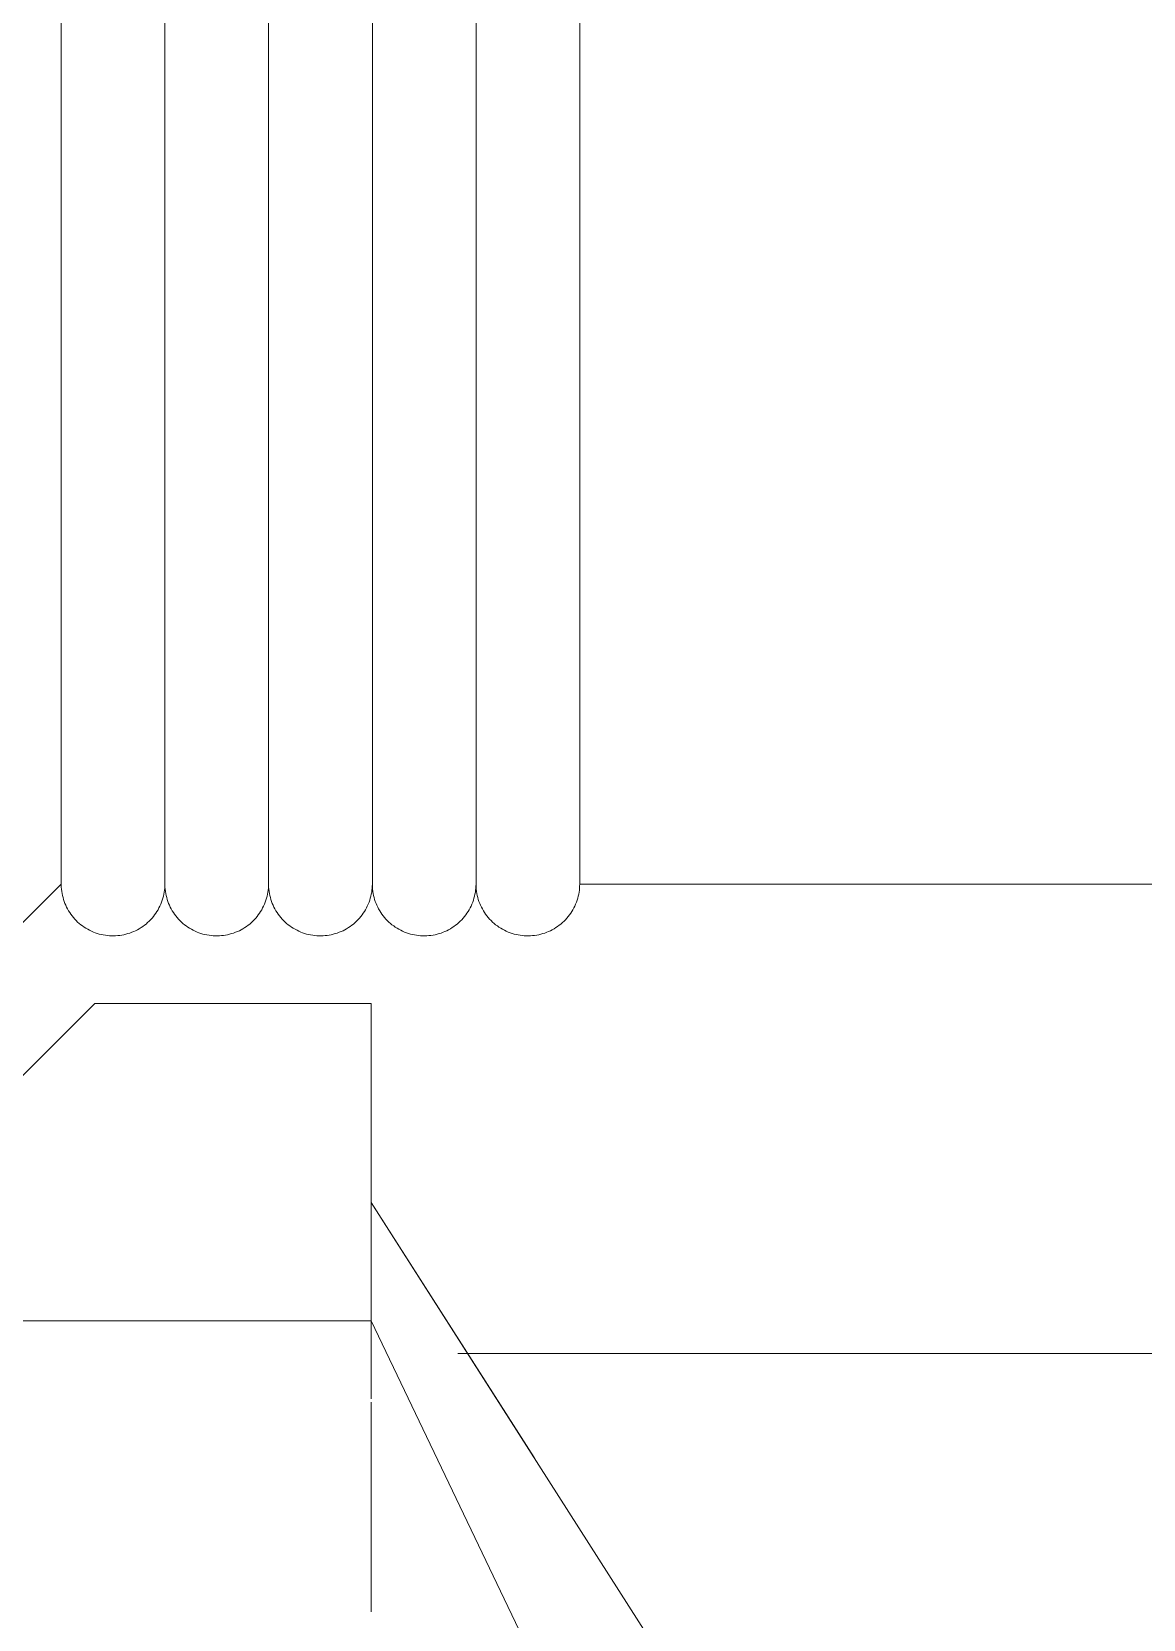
# Model space of a CAD drawing. Header units: inches. Extents: x -10318 to -7858, y -1627 to -453.
# Drawn here: x -8840.383 to -8839.549, y -577.359 to -576.167 of the extents above; entities that cross this region are included whole.
import ezdxf

# ---------------------------------------------------------------- set-up
doc = ezdxf.new("R2010")
doc.units = ezdxf.units.IN
doc.header["$MEASUREMENT"] = 0
doc.layers.add('A-GENM', color=13, linetype='Continuous', lineweight=9)

# ---------------------------------------------------------------- blocks, each defined once
blk = doc.blocks.new('Plasma_Rifle_Gun_19964 - Plasma_Rifle_Gun_19964-5158450-4-Lower')
at = {"layer": 'A-GENM'}
for p, q in [((-0.8551, -0.6194), (2.3263, -0.6194)), ((-0.8551, -0.6194), (2.3263, -0.6194)), ((2.3263, -0.6194), (-0.8551, -0.6194))]:
    blk.add_line(p, q, dxfattribs=at)
blk = doc.blocks.new('M4_Assault_Rifle_14308 - M4_Assault_Rifle_14308-V5-4-Lower')
at = {"layer": 'A-GENM'}
for p, q in [((7.8472, 1.8851), (7.8472, 1.2286)), ((7.925, 1.8851), (7.925, 1.2286)), ((8.0028, 1.8851), (8.0028, 1.2286)), ((8.0807, 1.8851), (8.0807, 1.2286)), ((8.1585, 1.8851), (8.1585, 1.2286)), ((8.2363, 1.8851), (8.2363, 1.2286)), ((7.7517, 1.1331), (7.8472, 1.2286)), ((8.2363, 1.2286), (8.2845, 1.2286)), ((8.2845, 1.2286), (9.18, 1.2286)), ((7.8726, 1.139), (7.8085, 1.0749)), ((8.0797, 1.139), (7.8726, 1.139)), ((8.0797, 0.9007), (8.0797, 1.139)), ((8.0797, 0.9895), (8.202, 0.798)), ((8.0797, 0.9895), (8.3485, 0.5687)), ((8.0797, 0.9007), (8.0797, 0.9895)), ((8.0797, 0.9007), (7.7838, 0.9007)), ((8.3485, 0.3391), (8.0797, 0.9007)), ((8.0797, 0.9007), (8.0797, 0.8785)), ((8.0797, 0.8421), (8.0797, 0.9007)), ((8.0797, 0.6821), (8.0797, 0.8395))]:
    blk.add_line(p, q, dxfattribs=at)
at = {"layer": 'A-GENM', "flags": 128}
for points in [[(7.8472, 1.8851), (7.8472, 1.8589), (7.8472, 1.8327), (7.8472, 1.8066), (7.8472, 1.7806), (7.8472, 1.7547), (7.8472, 1.7291), (7.8472, 1.7037), (7.8472, 1.6786), (7.8472, 1.6539), (7.8472, 1.6295), (7.8472, 1.6055), (7.8472, 1.582), (7.8472, 1.5589), (7.8472, 1.5364), (7.8472, 1.5144), (7.8472, 1.4931), (7.8472, 1.4723), (7.8472, 1.4522), (7.8472, 1.4329), (7.8472, 1.4142), (7.8472, 1.3963), (7.8472, 1.3791), (7.8472, 1.3628), (7.8472, 1.3473), (7.8472, 1.3327), (7.8472, 1.319), (7.8472, 1.3061), (7.8472, 1.2942), (7.8472, 1.2832), (7.8472, 1.2732), (7.8472, 1.2642), (7.8472, 1.2562), (7.8472, 1.2492), (7.8472, 1.2432), (7.8472, 1.2382), (7.8472, 1.2342), (7.8472, 1.2313), (7.8472, 1.2295), (7.8472, 1.2287)], [(7.925, 1.2286), (7.925, 1.2291), (7.925, 1.2307), (7.925, 1.2333), (7.925, 1.237), (7.925, 1.2417), (7.925, 1.2474), (7.925, 1.2542), (7.925, 1.262), (7.925, 1.2707), (7.925, 1.2804), (7.925, 1.2912), (7.925, 1.3028), (7.925, 1.3154), (7.925, 1.3289), (7.925, 1.3433), (7.925, 1.3586), (7.925, 1.3747), (7.925, 1.3916), (7.925, 1.4093), (7.925, 1.4277), (7.925, 1.4469), (7.925, 1.4668), (7.925, 1.4874), (7.925, 1.5086), (7.925, 1.5304), (7.925, 1.5528), (7.925, 1.5757), (7.925, 1.5991), (7.925, 1.623), (7.925, 1.6473), (7.925, 1.6719), (7.925, 1.6969), (7.925, 1.7222), (7.925, 1.7478), (7.925, 1.7736), (7.925, 1.7995), (7.925, 1.8256), (7.925, 1.8518), (7.925, 1.8781)], [(7.925, 1.8851), (7.925, 1.8589), (7.925, 1.8327), (7.925, 1.8066), (7.925, 1.7806), (7.925, 1.7547), (7.925, 1.7291), (7.925, 1.7037), (7.925, 1.6786), (7.925, 1.6539), (7.925, 1.6295), (7.925, 1.6055), (7.925, 1.582), (7.925, 1.5589), (7.925, 1.5364), (7.925, 1.5144), (7.925, 1.4931), (7.925, 1.4723), (7.925, 1.4522), (7.925, 1.4329), (7.925, 1.4142), (7.925, 1.3963), (7.925, 1.3791), (7.925, 1.3628), (7.925, 1.3473), (7.925, 1.3327), (7.925, 1.319), (7.925, 1.3061), (7.925, 1.2942), (7.925, 1.2832), (7.925, 1.2732), (7.925, 1.2642), (7.925, 1.2562), (7.925, 1.2492), (7.925, 1.2432), (7.925, 1.2382), (7.925, 1.2342), (7.925, 1.2313), (7.925, 1.2295), (7.925, 1.2287)], [(8.0028, 1.2286), (8.0028, 1.2291), (8.0028, 1.2307), (8.0028, 1.2333), (8.0028, 1.237), (8.0028, 1.2417), (8.0028, 1.2474), (8.0028, 1.2542), (8.0028, 1.262), (8.0028, 1.2707), (8.0028, 1.2804), (8.0028, 1.2912), (8.0028, 1.3028), (8.0028, 1.3154), (8.0028, 1.3289), (8.0028, 1.3433), (8.0028, 1.3586), (8.0028, 1.3747), (8.0028, 1.3916), (8.0028, 1.4093), (8.0028, 1.4277), (8.0028, 1.4469), (8.0028, 1.4668), (8.0028, 1.4874), (8.0028, 1.5086), (8.0028, 1.5304), (8.0028, 1.5528), (8.0028, 1.5757), (8.0028, 1.5991), (8.0028, 1.623), (8.0028, 1.6473), (8.0028, 1.6719), (8.0028, 1.6969), (8.0028, 1.7222), (8.0028, 1.7478), (8.0028, 1.7736), (8.0028, 1.7995), (8.0028, 1.8256), (8.0028, 1.8518), (8.0028, 1.8781)], [(8.0028, 1.8851), (8.0028, 1.8589), (8.0028, 1.8327), (8.0028, 1.8066), (8.0028, 1.7806), (8.0028, 1.7547), (8.0028, 1.7291), (8.0028, 1.7037), (8.0028, 1.6786), (8.0028, 1.6539), (8.0028, 1.6295), (8.0028, 1.6055), (8.0028, 1.582), (8.0028, 1.5589), (8.0028, 1.5364), (8.0028, 1.5144), (8.0028, 1.4931), (8.0028, 1.4723), (8.0028, 1.4522), (8.0028, 1.4329), (8.0028, 1.4142), (8.0028, 1.3963), (8.0028, 1.3791), (8.0028, 1.3628), (8.0028, 1.3473), (8.0028, 1.3327), (8.0028, 1.319), (8.0028, 1.3061), (8.0028, 1.2942), (8.0028, 1.2832), (8.0028, 1.2732), (8.0028, 1.2642), (8.0028, 1.2562), (8.0028, 1.2492), (8.0028, 1.2432), (8.0028, 1.2382), (8.0028, 1.2342), (8.0028, 1.2313), (8.0028, 1.2295), (8.0028, 1.2287)], [(8.0807, 1.2286), (8.0807, 1.2291), (8.0807, 1.2307), (8.0807, 1.2333), (8.0807, 1.237), (8.0807, 1.2417), (8.0807, 1.2474), (8.0807, 1.2542), (8.0807, 1.262), (8.0807, 1.2707), (8.0807, 1.2804), (8.0807, 1.2912), (8.0807, 1.3028), (8.0807, 1.3154), (8.0807, 1.3289), (8.0807, 1.3433), (8.0807, 1.3586), (8.0807, 1.3747), (8.0807, 1.3916), (8.0807, 1.4093), (8.0807, 1.4277), (8.0807, 1.4469), (8.0807, 1.4668), (8.0807, 1.4874), (8.0807, 1.5086), (8.0807, 1.5304), (8.0807, 1.5528), (8.0807, 1.5757), (8.0807, 1.5991), (8.0807, 1.623), (8.0807, 1.6473), (8.0807, 1.6719), (8.0807, 1.6969), (8.0807, 1.7222), (8.0807, 1.7478), (8.0807, 1.7736), (8.0807, 1.7995), (8.0807, 1.8256), (8.0807, 1.8518), (8.0807, 1.8781)], [(8.0807, 1.8851), (8.0807, 1.8589), (8.0807, 1.8327), (8.0807, 1.8066), (8.0807, 1.7806), (8.0807, 1.7547), (8.0807, 1.7291), (8.0807, 1.7037), (8.0807, 1.6786), (8.0807, 1.6539), (8.0807, 1.6295), (8.0807, 1.6055), (8.0807, 1.582), (8.0807, 1.5589), (8.0807, 1.5364), (8.0807, 1.5144), (8.0807, 1.4931), (8.0807, 1.4723), (8.0807, 1.4522), (8.0807, 1.4329), (8.0807, 1.4142), (8.0807, 1.3963), (8.0807, 1.3791), (8.0807, 1.3628), (8.0807, 1.3473), (8.0807, 1.3327), (8.0807, 1.319), (8.0807, 1.3061), (8.0807, 1.2942), (8.0807, 1.2832), (8.0807, 1.2732), (8.0807, 1.2642), (8.0807, 1.2562), (8.0807, 1.2492), (8.0807, 1.2432), (8.0807, 1.2382), (8.0807, 1.2342), (8.0807, 1.2313), (8.0807, 1.2295), (8.0807, 1.2287)], [(8.1585, 1.2286), (8.1585, 1.2291), (8.1585, 1.2307), (8.1585, 1.2333), (8.1585, 1.237), (8.1585, 1.2417), (8.1585, 1.2474), (8.1585, 1.2542), (8.1585, 1.262), (8.1585, 1.2707), (8.1585, 1.2804), (8.1585, 1.2912), (8.1585, 1.3028), (8.1585, 1.3154), (8.1585, 1.3289), (8.1585, 1.3433), (8.1585, 1.3586), (8.1585, 1.3747), (8.1585, 1.3916), (8.1585, 1.4093), (8.1585, 1.4277), (8.1585, 1.4469), (8.1585, 1.4668), (8.1585, 1.4874), (8.1585, 1.5086), (8.1585, 1.5304), (8.1585, 1.5528), (8.1585, 1.5757), (8.1585, 1.5991), (8.1585, 1.623), (8.1585, 1.6473), (8.1585, 1.6719), (8.1585, 1.6969), (8.1585, 1.7222), (8.1585, 1.7478), (8.1585, 1.7736), (8.1585, 1.7995), (8.1585, 1.8256), (8.1585, 1.8518), (8.1585, 1.8781)], [(8.1585, 1.8851), (8.1585, 1.8589), (8.1585, 1.8327), (8.1585, 1.8066), (8.1585, 1.7806), (8.1585, 1.7547), (8.1585, 1.7291), (8.1585, 1.7037), (8.1585, 1.6786), (8.1585, 1.6539), (8.1585, 1.6295), (8.1585, 1.6055), (8.1585, 1.582), (8.1585, 1.5589), (8.1585, 1.5364), (8.1585, 1.5144), (8.1585, 1.4931), (8.1585, 1.4723), (8.1585, 1.4522), (8.1585, 1.4329), (8.1585, 1.4142), (8.1585, 1.3963), (8.1585, 1.3791), (8.1585, 1.3628), (8.1585, 1.3473), (8.1585, 1.3327), (8.1585, 1.319), (8.1585, 1.3061), (8.1585, 1.2942), (8.1585, 1.2832), (8.1585, 1.2732), (8.1585, 1.2642), (8.1585, 1.2562), (8.1585, 1.2492), (8.1585, 1.2432), (8.1585, 1.2382), (8.1585, 1.2342), (8.1585, 1.2313), (8.1585, 1.2295), (8.1585, 1.2287)], [(8.2363, 1.2286), (8.2363, 1.2291), (8.2363, 1.2307), (8.2363, 1.2333), (8.2363, 1.237), (8.2363, 1.2417), (8.2363, 1.2474), (8.2363, 1.2542), (8.2363, 1.262), (8.2363, 1.2707), (8.2363, 1.2804), (8.2363, 1.2912), (8.2363, 1.3028), (8.2363, 1.3154), (8.2363, 1.3289), (8.2363, 1.3433), (8.2363, 1.3586), (8.2363, 1.3747), (8.2363, 1.3916), (8.2363, 1.4093), (8.2363, 1.4277), (8.2363, 1.4469), (8.2363, 1.4668), (8.2363, 1.4874), (8.2363, 1.5086), (8.2363, 1.5304), (8.2363, 1.5528), (8.2363, 1.5757), (8.2363, 1.5991), (8.2363, 1.623), (8.2363, 1.6473), (8.2363, 1.6719), (8.2363, 1.6969), (8.2363, 1.7222), (8.2363, 1.7478), (8.2363, 1.7736), (8.2363, 1.7995), (8.2363, 1.8256), (8.2363, 1.8518), (8.2363, 1.8781)], [(7.925, 1.5757), (7.925, 1.5991), (7.925, 1.623), (7.925, 1.6473), (7.925, 1.6719), (7.925, 1.6969), (7.925, 1.7222), (7.925, 1.7478), (7.925, 1.7736), (7.925, 1.7995), (7.925, 1.8256), (7.925, 1.8518)], [(8.0028, 1.5757), (8.0028, 1.5991), (8.0028, 1.623), (8.0028, 1.6473), (8.0028, 1.6719), (8.0028, 1.6969), (8.0028, 1.7222), (8.0028, 1.7478), (8.0028, 1.7736), (8.0028, 1.7995), (8.0028, 1.8256), (8.0028, 1.8518)], [(8.0807, 1.5757), (8.0807, 1.5991), (8.0807, 1.623), (8.0807, 1.6473), (8.0807, 1.6719), (8.0807, 1.6969), (8.0807, 1.7222), (8.0807, 1.7478), (8.0807, 1.7736), (8.0807, 1.7995), (8.0807, 1.8256), (8.0807, 1.8518)], [(8.1585, 1.5757), (8.1585, 1.5991), (8.1585, 1.623), (8.1585, 1.6473), (8.1585, 1.6719), (8.1585, 1.6969), (8.1585, 1.7222), (8.1585, 1.7478), (8.1585, 1.7736), (8.1585, 1.7995), (8.1585, 1.8256), (8.1585, 1.8518)], [(7.925, 1.8327), (7.925, 1.8066), (7.925, 1.7806), (7.925, 1.7547), (7.925, 1.7291), (7.925, 1.7037), (7.925, 1.6786), (7.925, 1.6539), (7.925, 1.6295), (7.925, 1.6055), (7.925, 1.582), (7.925, 1.5589), (7.925, 1.5364), (7.925, 1.5144), (7.925, 1.4931), (7.925, 1.4723)], [(8.0028, 1.8327), (8.0028, 1.8066), (8.0028, 1.7806), (8.0028, 1.7547), (8.0028, 1.7291), (8.0028, 1.7037), (8.0028, 1.6786), (8.0028, 1.6539), (8.0028, 1.6295), (8.0028, 1.6055), (8.0028, 1.582), (8.0028, 1.5589), (8.0028, 1.5364), (8.0028, 1.5144), (8.0028, 1.4931), (8.0028, 1.4723)], [(8.0807, 1.8327), (8.0807, 1.8066), (8.0807, 1.7806), (8.0807, 1.7547), (8.0807, 1.7291), (8.0807, 1.7037), (8.0807, 1.6786), (8.0807, 1.6539), (8.0807, 1.6295), (8.0807, 1.6055), (8.0807, 1.582), (8.0807, 1.5589), (8.0807, 1.5364), (8.0807, 1.5144), (8.0807, 1.4931), (8.0807, 1.4723)], [(8.1585, 1.8327), (8.1585, 1.8066), (8.1585, 1.7806), (8.1585, 1.7547), (8.1585, 1.7291), (8.1585, 1.7037), (8.1585, 1.6786), (8.1585, 1.6539), (8.1585, 1.6295), (8.1585, 1.6055), (8.1585, 1.582), (8.1585, 1.5589), (8.1585, 1.5364), (8.1585, 1.5144), (8.1585, 1.4931), (8.1585, 1.4723)], [(7.925, 1.2286), (7.925, 1.2291), (7.925, 1.2307), (7.925, 1.2333), (7.925, 1.237), (7.925, 1.2417), (7.925, 1.2474), (7.925, 1.2542), (7.925, 1.262), (7.925, 1.2707), (7.925, 1.2804), (7.925, 1.2912), (7.925, 1.3028), (7.925, 1.3154), (7.925, 1.3289), (7.925, 1.3433), (7.925, 1.3586), (7.925, 1.3747), (7.925, 1.3916), (7.925, 1.4093), (7.925, 1.4277), (7.925, 1.4469), (7.925, 1.4668), (7.925, 1.4874), (7.925, 1.5086)], [(8.0028, 1.2286), (8.0028, 1.2291), (8.0028, 1.2307), (8.0028, 1.2333), (8.0028, 1.237), (8.0028, 1.2417), (8.0028, 1.2474), (8.0028, 1.2542), (8.0028, 1.262), (8.0028, 1.2707), (8.0028, 1.2804), (8.0028, 1.2912), (8.0028, 1.3028), (8.0028, 1.3154), (8.0028, 1.3289), (8.0028, 1.3433), (8.0028, 1.3586), (8.0028, 1.3747), (8.0028, 1.3916), (8.0028, 1.4093), (8.0028, 1.4277), (8.0028, 1.4469), (8.0028, 1.4668), (8.0028, 1.4874), (8.0028, 1.5086)], [(8.0807, 1.2286), (8.0807, 1.2291), (8.0807, 1.2307), (8.0807, 1.2333), (8.0807, 1.237), (8.0807, 1.2417), (8.0807, 1.2474), (8.0807, 1.2542), (8.0807, 1.262), (8.0807, 1.2707), (8.0807, 1.2804), (8.0807, 1.2912), (8.0807, 1.3028), (8.0807, 1.3154), (8.0807, 1.3289), (8.0807, 1.3433), (8.0807, 1.3586), (8.0807, 1.3747), (8.0807, 1.3916), (8.0807, 1.4093), (8.0807, 1.4277), (8.0807, 1.4469), (8.0807, 1.4668), (8.0807, 1.4874), (8.0807, 1.5086)], [(8.1585, 1.2286), (8.1585, 1.2291), (8.1585, 1.2307), (8.1585, 1.2333), (8.1585, 1.237), (8.1585, 1.2417), (8.1585, 1.2474), (8.1585, 1.2542), (8.1585, 1.262), (8.1585, 1.2707), (8.1585, 1.2804), (8.1585, 1.2912), (8.1585, 1.3028), (8.1585, 1.3154), (8.1585, 1.3289), (8.1585, 1.3433), (8.1585, 1.3586), (8.1585, 1.3747), (8.1585, 1.3916), (8.1585, 1.4093), (8.1585, 1.4277), (8.1585, 1.4469), (8.1585, 1.4668), (8.1585, 1.4874), (8.1585, 1.5086)], [(8.2363, 1.4142), (8.2363, 1.3963), (8.2363, 1.3791), (8.2363, 1.3628), (8.2363, 1.3473), (8.2363, 1.3327), (8.2363, 1.319), (8.2363, 1.3061), (8.2363, 1.2942), (8.2363, 1.2832), (8.2363, 1.2732), (8.2363, 1.2642), (8.2363, 1.2562), (8.2363, 1.2492), (8.2363, 1.2432), (8.2363, 1.2382), (8.2363, 1.2342), (8.2363, 1.2313), (8.2363, 1.2295), (8.2363, 1.2287)], [(7.925, 1.3963), (7.925, 1.3791), (7.925, 1.3628), (7.925, 1.3473), (7.925, 1.3327), (7.925, 1.319), (7.925, 1.3061), (7.925, 1.2942), (7.925, 1.2832), (7.925, 1.2732), (7.925, 1.2642), (7.925, 1.2562), (7.925, 1.2492), (7.925, 1.2432), (7.925, 1.2382), (7.925, 1.2342), (7.925, 1.2313), (7.925, 1.2295), (7.925, 1.2287)], [(8.0028, 1.3963), (8.0028, 1.3791), (8.0028, 1.3628), (8.0028, 1.3473), (8.0028, 1.3327), (8.0028, 1.319), (8.0028, 1.3061), (8.0028, 1.2942), (8.0028, 1.2832), (8.0028, 1.2732), (8.0028, 1.2642), (8.0028, 1.2562), (8.0028, 1.2492), (8.0028, 1.2432), (8.0028, 1.2382), (8.0028, 1.2342), (8.0028, 1.2313), (8.0028, 1.2295), (8.0028, 1.2287)], [(8.0807, 1.3963), (8.0807, 1.3791), (8.0807, 1.3628), (8.0807, 1.3473), (8.0807, 1.3327), (8.0807, 1.319), (8.0807, 1.3061), (8.0807, 1.2942), (8.0807, 1.2832), (8.0807, 1.2732), (8.0807, 1.2642), (8.0807, 1.2562), (8.0807, 1.2492), (8.0807, 1.2432), (8.0807, 1.2382), (8.0807, 1.2342), (8.0807, 1.2313), (8.0807, 1.2295), (8.0807, 1.2287)], [(8.1585, 1.3963), (8.1585, 1.3791), (8.1585, 1.3628), (8.1585, 1.3473), (8.1585, 1.3327), (8.1585, 1.319), (8.1585, 1.3061), (8.1585, 1.2942), (8.1585, 1.2832), (8.1585, 1.2732), (8.1585, 1.2642), (8.1585, 1.2562), (8.1585, 1.2492), (8.1585, 1.2432), (8.1585, 1.2382), (8.1585, 1.2342), (8.1585, 1.2313), (8.1585, 1.2295), (8.1585, 1.2287)], [(7.8472, 1.2286), (7.8472, 1.2291), (7.8472, 1.2307), (7.8472, 1.2333), (7.8472, 1.237), (7.8472, 1.2417), (7.8472, 1.2474), (7.8472, 1.2542), (7.8472, 1.262), (7.8472, 1.2707), (7.8472, 1.2804), (7.8472, 1.2912)], [(7.925, 1.2286), (7.925, 1.2271), (7.9249, 1.2255), (7.9248, 1.224), (7.9245, 1.2224), (7.9243, 1.2209), (7.9239, 1.2194), (7.9235, 1.2179), (7.9231, 1.2164), (7.9225, 1.2149), (7.922, 1.2135), (7.9213, 1.2121), (7.9206, 1.2107), (7.9199, 1.2093), (7.9191, 1.208), (7.9182, 1.2067), (7.9173, 1.2054), (7.9164, 1.2042), (7.9154, 1.203), (7.9143, 1.2018), (7.9132, 1.2007), (7.9121, 1.1997), (7.9109, 1.1986), (7.9097, 1.1977), (7.9084, 1.1968), (7.9072, 1.1959), (7.9058, 1.1951), (7.9045, 1.1943), (7.9031, 1.1936), (7.9017, 1.193), (7.9002, 1.1924), (7.8988, 1.1918), (7.8973, 1.1914), (7.8958, 1.1909), (7.8943, 1.1906), (7.8927, 1.1903), (7.8912, 1.1901), (7.8897, 1.1899), (7.8881, 1.1898), (7.8866, 1.1897), (7.885, 1.1897), (7.8834, 1.1898), (7.8819, 1.19), (7.8804, 1.1902), (7.8788, 1.1904), (7.8773, 1.1907), (7.8758, 1.1911), (7.8743, 1.1916), (7.8728, 1.1921), (7.8714, 1.1926), (7.8699, 1.1932), (7.8685, 1.1939), (7.8672, 1.1947), (7.8658, 1.1954), (7.8645, 1.1963), (7.8632, 1.1972), (7.862, 1.1981), (7.8608, 1.1991), (7.8596, 1.2001), (7.8585, 1.2012), (7.8574, 1.2023), (7.8564, 1.2035), (7.8554, 1.2047), (7.8545, 1.206), (7.8536, 1.2073), (7.8528, 1.2086), (7.852, 1.2099), (7.8513, 1.2113), (7.8506, 1.2127), (7.85, 1.2141), (7.8495, 1.2156), (7.849, 1.2171), (7.8486, 1.2186), (7.8482, 1.2201), (7.8479, 1.2216), (7.8476, 1.2231), (7.8474, 1.2247), (7.8473, 1.2262), (7.8472, 1.2278), (7.8472, 1.2286)], [(8.0028, 1.2286), (8.0028, 1.2271), (8.0027, 1.2255), (8.0026, 1.224), (8.0023, 1.2224), (8.0021, 1.2209), (8.0017, 1.2194), (8.0013, 1.2179), (8.0009, 1.2164), (8.0004, 1.2149), (7.9998, 1.2135), (7.9991, 1.2121), (7.9984, 1.2107), (7.9977, 1.2093), (7.9969, 1.208), (7.996, 1.2067), (7.9951, 1.2054), (7.9942, 1.2042), (7.9932, 1.203), (7.9921, 1.2018), (7.991, 1.2007), (7.9899, 1.1997), (7.9887, 1.1986), (7.9875, 1.1977), (7.9863, 1.1968), (7.985, 1.1959), (7.9836, 1.1951), (7.9823, 1.1943), (7.9809, 1.1936), (7.9795, 1.193), (7.978, 1.1924), (7.9766, 1.1918), (7.9751, 1.1914), (7.9736, 1.1909), (7.9721, 1.1906), (7.9706, 1.1903), (7.969, 1.1901), (7.9675, 1.1899), (7.9659, 1.1898), (7.9644, 1.1897), (7.9628, 1.1897), (7.9613, 1.1898), (7.9597, 1.19), (7.9582, 1.1902), (7.9566, 1.1904), (7.9551, 1.1907), (7.9536, 1.1911), (7.9521, 1.1916), (7.9506, 1.1921), (7.9492, 1.1926), (7.9478, 1.1932), (7.9463, 1.1939), (7.945, 1.1947), (7.9436, 1.1954), (7.9423, 1.1963), (7.941, 1.1972), (7.9398, 1.1981), (7.9386, 1.1991), (7.9374, 1.2001), (7.9363, 1.2012), (7.9353, 1.2023), (7.9342, 1.2035), (7.9332, 1.2047), (7.9323, 1.206), (7.9314, 1.2073), (7.9306, 1.2086), (7.9298, 1.2099), (7.9291, 1.2113), (7.9284, 1.2127), (7.9278, 1.2141), (7.9273, 1.2156), (7.9268, 1.2171), (7.9264, 1.2186), (7.926, 1.2201), (7.9257, 1.2216), (7.9254, 1.2231), (7.9252, 1.2247), (7.9251, 1.2262), (7.925, 1.2278), (7.925, 1.2286)], [(8.0807, 1.2286), (8.0806, 1.2271), (8.0805, 1.2255), (8.0804, 1.224), (8.0802, 1.2224), (8.0799, 1.2209), (8.0795, 1.2194), (8.0791, 1.2179), (8.0787, 1.2164), (8.0782, 1.2149), (8.0776, 1.2135), (8.0769, 1.2121), (8.0763, 1.2107), (8.0755, 1.2093), (8.0747, 1.208), (8.0739, 1.2067), (8.073, 1.2054), (8.072, 1.2042), (8.071, 1.203), (8.0699, 1.2018), (8.0689, 1.2007), (8.0677, 1.1997), (8.0665, 1.1986), (8.0653, 1.1977), (8.0641, 1.1968), (8.0628, 1.1959), (8.0614, 1.1951), (8.0601, 1.1943), (8.0587, 1.1936), (8.0573, 1.193), (8.0558, 1.1924), (8.0544, 1.1918), (8.0529, 1.1914), (8.0514, 1.1909), (8.0499, 1.1906), (8.0484, 1.1903), (8.0468, 1.1901), (8.0453, 1.1899), (8.0437, 1.1898), (8.0422, 1.1897), (8.0406, 1.1897), (8.0391, 1.1898), (8.0375, 1.19), (8.036, 1.1902), (8.0344, 1.1904), (8.0329, 1.1907), (8.0314, 1.1911), (8.0299, 1.1916), (8.0284, 1.1921), (8.027, 1.1926), (8.0256, 1.1932), (8.0242, 1.1939), (8.0228, 1.1947), (8.0214, 1.1954), (8.0201, 1.1963), (8.0189, 1.1972), (8.0176, 1.1981), (8.0164, 1.1991), (8.0153, 1.2001), (8.0141, 1.2012), (8.0131, 1.2023), (8.012, 1.2035), (8.0111, 1.2047), (8.0101, 1.206), (8.0092, 1.2073), (8.0084, 1.2086), (8.0076, 1.2099), (8.0069, 1.2113), (8.0063, 1.2127), (8.0056, 1.2141), (8.0051, 1.2156), (8.0046, 1.2171), (8.0042, 1.2186), (8.0038, 1.2201), (8.0035, 1.2216), (8.0032, 1.2231), (8.003, 1.2247), (8.0029, 1.2262), (8.0029, 1.2278), (8.0028, 1.2286)], [(8.1585, 1.2286), (8.1584, 1.2271), (8.1583, 1.2255), (8.1582, 1.224), (8.158, 1.2224), (8.1577, 1.2209), (8.1573, 1.2194), (8.1569, 1.2179), (8.1565, 1.2164), (8.156, 1.2149), (8.1554, 1.2135), (8.1548, 1.2121), (8.1541, 1.2107), (8.1533, 1.2093), (8.1525, 1.208), (8.1517, 1.2067), (8.1508, 1.2054), (8.1498, 1.2042), (8.1488, 1.203), (8.1478, 1.2018), (8.1467, 1.2007), (8.1455, 1.1997), (8.1443, 1.1986), (8.1431, 1.1977), (8.1419, 1.1968), (8.1406, 1.1959), (8.1393, 1.1951), (8.1379, 1.1943), (8.1365, 1.1936), (8.1351, 1.193), (8.1337, 1.1924), (8.1322, 1.1918), (8.1307, 1.1914), (8.1292, 1.1909), (8.1277, 1.1906), (8.1262, 1.1903), (8.1246, 1.1901), (8.1231, 1.1899), (8.1215, 1.1898), (8.12, 1.1897), (8.1184, 1.1897), (8.1169, 1.1898), (8.1153, 1.19), (8.1138, 1.1902), (8.1122, 1.1904), (8.1107, 1.1907), (8.1092, 1.1911), (8.1077, 1.1916), (8.1062, 1.1921), (8.1048, 1.1926), (8.1034, 1.1932), (8.102, 1.1939), (8.1006, 1.1947), (8.0992, 1.1954), (8.0979, 1.1963), (8.0967, 1.1972), (8.0954, 1.1981), (8.0942, 1.1991), (8.0931, 1.2001), (8.0919, 1.2012), (8.0909, 1.2023), (8.0898, 1.2035), (8.0889, 1.2047), (8.0879, 1.206), (8.087, 1.2073), (8.0862, 1.2086), (8.0854, 1.2099), (8.0847, 1.2113), (8.0841, 1.2127), (8.0835, 1.2141), (8.0829, 1.2156), (8.0824, 1.2171), (8.082, 1.2186), (8.0816, 1.2201), (8.0813, 1.2216), (8.081, 1.2231), (8.0809, 1.2247), (8.0807, 1.2262), (8.0807, 1.2278), (8.0807, 1.2286)], [(8.2363, 1.2286), (8.2362, 1.2271), (8.2361, 1.2255), (8.236, 1.224), (8.2358, 1.2224), (8.2355, 1.2209), (8.2352, 1.2194), (8.2348, 1.2179), (8.2343, 1.2164), (8.2338, 1.2149), (8.2332, 1.2135), (8.2326, 1.2121), (8.2319, 1.2107), (8.2311, 1.2093), (8.2303, 1.208), (8.2295, 1.2067), (8.2286, 1.2054), (8.2276, 1.2042), (8.2266, 1.203), (8.2256, 1.2018), (8.2245, 1.2007), (8.2233, 1.1997), (8.2222, 1.1986), (8.2209, 1.1977), (8.2197, 1.1968), (8.2184, 1.1959), (8.2171, 1.1951), (8.2157, 1.1943), (8.2143, 1.1936), (8.2129, 1.193), (8.2115, 1.1924), (8.21, 1.1918), (8.2085, 1.1914), (8.207, 1.1909), (8.2055, 1.1906), (8.204, 1.1903), (8.2024, 1.1901), (8.2009, 1.1899), (8.1993, 1.1898), (8.1978, 1.1897), (8.1962, 1.1897), (8.1947, 1.1898), (8.1931, 1.19), (8.1916, 1.1902), (8.19, 1.1904), (8.1885, 1.1907), (8.187, 1.1911), (8.1855, 1.1916), (8.1841, 1.1921), (8.1826, 1.1926), (8.1812, 1.1932), (8.1798, 1.1939), (8.1784, 1.1947), (8.1771, 1.1954), (8.1757, 1.1963), (8.1745, 1.1972), (8.1732, 1.1981), (8.172, 1.1991), (8.1709, 1.2001), (8.1698, 1.2012), (8.1687, 1.2023), (8.1676, 1.2035), (8.1667, 1.2047), (8.1657, 1.206), (8.1649, 1.2073), (8.164, 1.2086), (8.1633, 1.2099), (8.1625, 1.2113), (8.1619, 1.2127), (8.1613, 1.2141), (8.1607, 1.2156), (8.1602, 1.2171), (8.1598, 1.2186), (8.1594, 1.2201), (8.1591, 1.2216), (8.1588, 1.2231), (8.1587, 1.2247), (8.1585, 1.2262), (8.1585, 1.2278), (8.1585, 1.2286)]]:
    blk.add_lwpolyline(points, dxfattribs=at)

msp = doc.modelspace()

# ---------------------------------------------------------------- block references
at = {"layer": 'A-GENM'}
for name, p in [('M4_Assault_Rifle_14308 - M4_Assault_Rifle_14308-V5-4-Lower', (-8848.2081, -578.0354)), ('Plasma_Rifle_Gun_19964 - Plasma_Rifle_Gun_19964-5158450-4-Lower', (-8839.2081, -576.5399))]:
    msp.add_blockref(name, p, dxfattribs=at)

doc.saveas('drawing.dxf')
